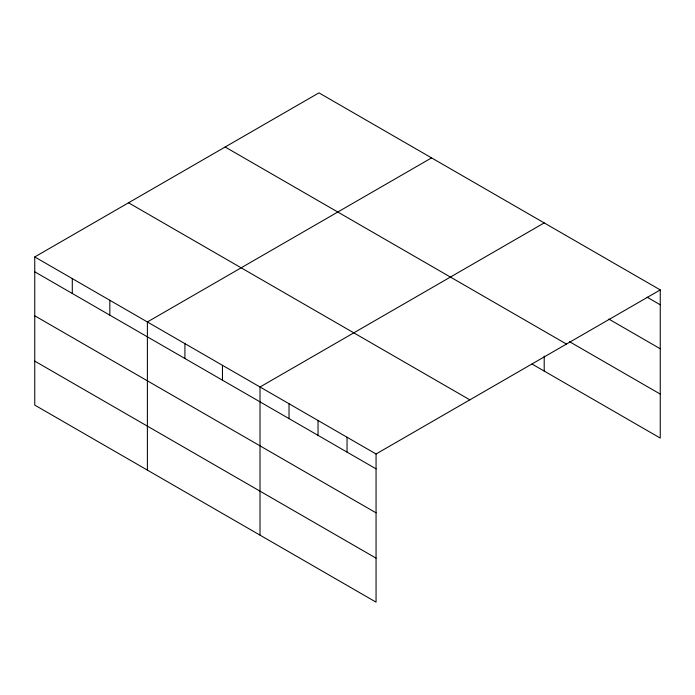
<?xml version="1.0" encoding="UTF-8"?>
<svg xmlns="http://www.w3.org/2000/svg" width="695" height="695" viewBox="0 0 695 695"><rect width="100%" height="100%" fill="white"/><g stroke="black" fill="none" stroke-linecap="round" stroke-linejoin="round"><path stroke-width="1.04" d="M376.056 512.841L376.056 453.991L34.75 256.933L34.75 405.089L376.056 602.139L376.056 512.841L34.75 315.791M532.005 364.024L660.25 438.067L660.25 289.911L318.944 92.861L34.75 256.933M431.569 157.887L147.383 321.959L147.383 470.115M544.202 222.913L260.017 386.993L260.017 535.141M376.056 453.991L660.25 289.911M647.149 297.217L660.25 304.784M608.777 319.048L660.25 348.768M569.474 341.671L660.25 394.082M225.154 147.001L566.468 344.06M128.532 202.792L469.846 399.842M34.75 271.806L376.056 468.864M34.75 361.105L376.056 558.154M544.202 356.048L544.202 371.069M347.048 437.242L347.048 452.115M318.041 420.492L318.041 435.365M289.024 403.743L289.024 418.616M222.469 365.309L222.469 380.182M184.922 343.634L184.922 358.507M109.836 300.283L109.836 315.156M72.297 278.608L72.297 293.481"/></g></svg>
